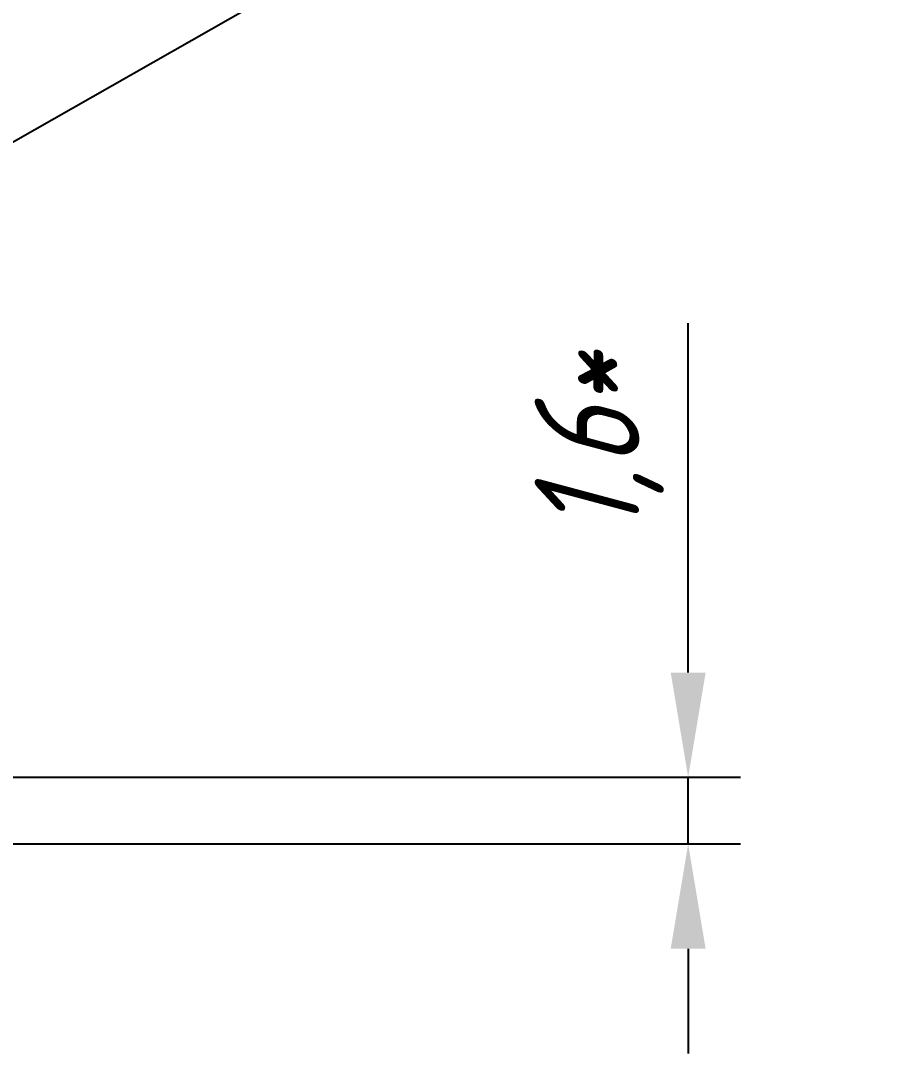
# Model space of a CAD drawing. Header units: millimetres. Extents: x 2803 to 446186229, y 1206 to 1506.
# Drawn here: x 3144.72 to 3165.77, y 1346.07 to 1370.73 of the extents above; entities that cross this region are included whole.
import ezdxf
from ezdxf import colors
from ezdxf.entities.mleader import LeaderData, LeaderLine
from ezdxf.math import Vec2, Vec3

# ---------------------------------------------------------------- set-up
doc = ezdxf.new("R2010")
doc.units = ezdxf.units.MM
doc.layers.add('Tonk', color=7, linetype='Continuous', lineweight=25)
doc.styles.get("Standard").update_dxf_attribs({"font": '', "width": 0.8, "oblique": 15})
doc.styles.get('Standard').set_extended_font_data('GOST type B')
doc.dimstyles.new('ISO-25', dxfattribs={"dimtxt": 2.5, "dimasz": 2.5, "dimexe": 1.25, "dimexo": 0, "dimtad": 1, "dimtxsty": 'Standard', "dimcen": 2.5, "dimadec": 0, "dimazin": 0, "dimtfac": 1, "dimtmove": 0, "dimatfit": 3, "dimfxl": 1, "dimarcsym": 0})

# ---------------------------------------------------------------- blocks, each defined once
blk = doc.blocks.new('*D71')
at = {"layer": 'Tonk', "color": 0, "lineweight": -2, "transparency": 16777216}
for p, q in [((3160.657, 1355.159), (3160.657, 1363.504)), ((3079.561, 1352.659), (3161.907, 1352.659)), ((3160.657, 1351.067), (3160.657, 1352.659)), ((3079.561, 1351.067), (3161.907, 1351.067)), ((3160.657, 1348.567), (3160.657, 1346.067))]:
    blk.add_line(p, q, dxfattribs=at)
at = {"layer": 'Tonk', "color": 0, "transparency": 16777216}
for points in [[(3160.24, 1355.159), (3161.073, 1355.159), (3160.657, 1352.659)], [(3160.24, 1348.567), (3161.073, 1348.567), (3160.657, 1351.067)]]:
    blk.add_solid(points, dxfattribs=at)
at = {"layer": 'Tonk', "color": 0, "transparency": 16777216, "insert": (3158.533, 1360.599), "char_height": 2.5, "attachment_point": 5, "rotation": 90}
blk.add_mtext('1,6*', dxfattribs=at)

msp = doc.modelspace()

# ---------------------------------------------------------------- dimensions: what is measured, and where the dimension line sits
at = {"layer": 'Tonk'}
dim = msp.add_linear_dim(base=(3160.657, 1351.067), p1=(3079.561, 1352.659), p2=(3079.561, 1351.067), angle=90, text='1,6*', dimstyle='ISO-25', dxfattribs=at)
dim.commit()
dim.dimension.update_dxf_attribs({"geometry": '*D71', "text_midpoint": (3160.657, 1360.599), "dimtype": 160})

# ---------------------------------------------------------------- leaders
ml = msp.add_multileader_mtext('Standard', dxfattribs=at)
ml.set_content('2', color=256)
ml.set_leader_properties()
ml.build(insert=Vec2(0, 0))
ml.multileader.update_dxf_attribs({"text_left_attachment_type": 6, "text_right_attachment_type": 6, "dogleg_length": 0.36, "arrow_head_size": 3})
ctx = ml.context
ctx.base_point, ctx.char_height, ctx.arrow_head_size, ctx.landing_gap_size, ctx.plane_origin = Vec3(3161.883, 1377.503), 5, 3, 0.1, Vec3(3156.397, 1374.022)
ctx.left_attachment, ctx.right_attachment = 6, 6
notes = []
notes.append((ctx, [(0, (1, 1, 0), (3161.523, 1377.503), (1, 0), 0.36, [(0, [(3138.041, 1364.133)], 0, [])])]))
ctx.mtext.insert, ctx.mtext.flow_direction = Vec3(3161.983, 1383.503), 5
for ctx, leaders in notes:
    for number, flags, end, landing, length, lines in leaders:
        leader = LeaderData()
        leader.index, (leader.has_last_leader_line, leader.has_dogleg_vector, leader.attachment_direction) = number, flags
        leader.last_leader_point, leader.dogleg_vector, leader.dogleg_length = Vec3(end), Vec3(landing), length
        for number, points, colour, breaks in lines:
            line = LeaderLine()
            line.index, line.vertices, line.color, line.breaks = number, Vec3.list(points), colors.encode_raw_color(colour), breaks
            leader.lines.append(line)
        ctx.leaders.append(leader)

doc.saveas('drawing.dxf')
